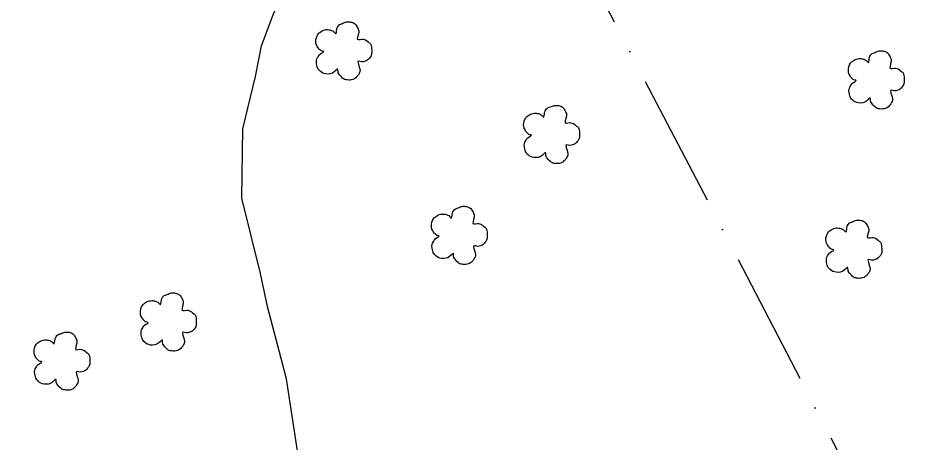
# Model space of a CAD drawing. Extents: x 730929 to 735129, y 7820181 to 7826121.
# Drawn here: x 732773.2 to 733041.7, y 7822764.3 to 7822891.5 of the extents above; entities that cross this region are included whole.
import ezdxf

# ---------------------------------------------------------------- set-up
doc = ezdxf.new("R2010")
doc.units = 0
doc.header["$MEASUREMENT"] = 0
doc.linetypes.add('LIN0', pattern=[0])
doc.linetypes.add('LIN3', pattern=[30, 20, -5, 0, -5])
for name, color, linetype in [('CURSOS_D_AGUA', 4, 'Continuous'), ('REDE_DE_LUZ', 6, 'LIN3'), ('SIMBOLO ARVORE', 118, 'Continuous')]:
    doc.layers.add(name, color=color, linetype=linetype)

msp = doc.modelspace()

# ---------------------------------------------------------------- linework, layer by layer
at = {"layer": 'CURSOS_D_AGUA', "linetype": 'LIN0', "elevation": 716.76, "flags": 128}
msp.add_lwpolyline([(732935.4, 7822567.17), (732934.29, 7822585.05), (732930.91, 7822604.87), (732928.37, 7822616.08), (732922.8, 7822631.97), (732910.6, 7822649.94), (732895.58, 7822667.91), (732880.67, 7822694.86), (732870.12, 7822720.09), (732864.57, 7822734.66), (732857.38, 7822758.75), (732853.51, 7822783.55), (732847.84, 7822805.14), (732845.76, 7822815.02), (732840.21, 7822837.61), (732840.49, 7822858.35), (732844.23, 7822873.95), (732846.11, 7822883.13), (732849.83, 7822893.22), (732857.24, 7822906.96), (732857.28, 7822917.99), (732856.4, 7822929.01), (732849.09, 7822940.06), (732847.29, 7822951.09)], dxfattribs=at)
at = {"layer": 'REDE_DE_LUZ', "ltscale": 2, "flags": 128}
msp.add_lwpolyline([(732040.92, 7824661.81), (732327.89, 7824102.05), (732626.52, 7823878.33), (732623.32, 7823855.55), (732614.34, 7823802.22), (732613.95, 7823800.57), (732613.49, 7823796.25), (732606.8, 7823754.84), (732582.23, 7823606.76), (732807.1, 7823167.8), (733308.86, 7822204.63), (733529.14, 7821779.24)], dxfattribs=at)
at = {"layer": 'SIMBOLO ARVORE', "linetype": 'LIN0', "elevation": 716.76, "flags": 128}
for points in [[(732868.78, 7822876.2), (732868.33, 7822875.81), (732867.82, 7822875.36), (732867.27, 7822874.94), (732866.63, 7822874.77), (732865.99, 7822874.7), (732865.36, 7822874.72), (732864.86, 7822874.83), (732864.4, 7822875.01), (732864, 7822875.25), (732863.63, 7822875.53), (732863.3, 7822875.85), (732863.04, 7822876.2), (732862.86, 7822876.53), (732862.73, 7822876.88), (732862.64, 7822877.29), (732862.55, 7822877.82), (732862.51, 7822878.37), (732862.53, 7822878.89), (732862.66, 7822879.28), (732862.85, 7822879.61), (732863.05, 7822879.9), (732863.21, 7822880.17), (732863.38, 7822880.42), (732863.6, 7822880.65), (732864.02, 7822880.93), (732864.42, 7822881.18), (732864.7, 7822881.4), (732864.58, 7822881.49), (732864.32, 7822881.55), (732864, 7822881.62), (732863.78, 7822881.76), (732863.55, 7822881.94), (732863.31, 7822882.19), (732863.01, 7822882.56), (732862.73, 7822882.99), (732862.5, 7822883.47), (732862.37, 7822883.96), (732862.32, 7822884.47), (732862.35, 7822884.99), (732862.5, 7822885.57), (732862.7, 7822886.11), (732862.94, 7822886.58), (732863.12, 7822886.82), (732863.32, 7822887), (732863.55, 7822887.15), (732863.89, 7822887.39), (732864.27, 7822887.63), (732864.67, 7822887.83), (732865.08, 7822887.93), (732865.47, 7822887.98), (732865.85, 7822887.99), (732866.19, 7822887.97), (732866.5, 7822887.93), (732866.79, 7822887.85), (732867.05, 7822887.77), (732867.29, 7822887.66), (732867.54, 7822887.51), (732867.83, 7822887.19), (732868.11, 7822886.91), (732868.35, 7822886.78), (732868.47, 7822887.16), (732868.55, 7822887.66), (732868.6, 7822888.17), (732868.65, 7822888.4), (732868.71, 7822888.57), (732868.81, 7822888.73), (732868.97, 7822888.99), (732869.17, 7822889.26), (732869.42, 7822889.5), (732869.7, 7822889.64), (732870.01, 7822889.74), (732870.32, 7822889.83), (732870.61, 7822889.98), (732870.91, 7822890.11), (732871.21, 7822890.23), (732871.54, 7822890.29), (732871.87, 7822890.32), (732872.2, 7822890.32), (732872.53, 7822890.3), (732872.85, 7822890.26), (732873.15, 7822890.18), (732873.42, 7822890.08), (732873.68, 7822889.94), (732873.91, 7822889.78), (732874.12, 7822889.61), (732874.31, 7822889.4), (732874.48, 7822889.17), (732874.67, 7822888.87), (732874.83, 7822888.54), (732874.98, 7822888.18), (732875.09, 7822887.87), (732875.16, 7822887.51), (732875.17, 7822887.09), (732874.97, 7822886.4), (732874.79, 7822885.71), (732874.72, 7822885.14), (732875.07, 7822885.04), (732875.56, 7822885.08), (732876.09, 7822885.16), (732876.48, 7822885.12), (732876.85, 7822885.03), (732877.21, 7822884.89), (732877.6, 7822884.64), (732877.96, 7822884.35), (732878.28, 7822884.05), (732878.53, 7822883.91), (732878.72, 7822883.71), (732878.87, 7822883.37), (732878.99, 7822882.53), (732879.05, 7822881.59), (732879.03, 7822880.69), (732878.87, 7822880.18), (732878.64, 7822879.79), (732878.37, 7822879.49), (732878.12, 7822879.18), (732877.83, 7822878.91), (732877.5, 7822878.69), (732877.06, 7822878.52), (732876.59, 7822878.4), (732876.12, 7822878.32), (732875.62, 7822878.46), (732875.2, 7822878.53), (732874.92, 7822878.43), (732875.06, 7822877.68), (732875.31, 7822876.8), (732875.56, 7822875.92), (732875.54, 7822875.48), (732875.44, 7822875.14), (732875.27, 7822874.86), (732875.05, 7822874.5), (732874.81, 7822874.15), (732874.54, 7822873.84), (732874.3, 7822873.58), (732874.03, 7822873.37), (732873.74, 7822873.2), (732873.39, 7822873.07), (732873, 7822872.98), (732872.61, 7822872.92), (732872.22, 7822872.92), (732871.84, 7822872.94), (732871.49, 7822872.99), (732871.2, 7822873.03), (732870.92, 7822873.1), (732870.65, 7822873.23), (732870.32, 7822873.51), (732869.99, 7822873.83), (732869.68, 7822874.18), (732869.42, 7822874.45), (732869.2, 7822874.73), (732869.02, 7822875.04), (732868.97, 7822875.5), (732868.92, 7822875.96), (732868.82, 7822876.33), (732868.82, 7822876.33)], [(733028.15, 7822867.54), (733027.7, 7822867.15), (733027.2, 7822866.7), (733026.65, 7822866.28), (733026.01, 7822866.1), (733025.36, 7822866.03), (733024.74, 7822866.06), (733024.23, 7822866.17), (733023.78, 7822866.35), (733023.38, 7822866.59), (733023.01, 7822866.87), (733022.68, 7822867.19), (733022.41, 7822867.54), (733022.23, 7822867.86), (733022.1, 7822868.22), (733022.02, 7822868.62), (733021.93, 7822869.16), (733021.89, 7822869.7), (733021.91, 7822870.23), (733022.04, 7822870.62), (733022.22, 7822870.95), (733022.43, 7822871.24), (733022.58, 7822871.51), (733022.76, 7822871.75), (733022.98, 7822871.99), (733023.4, 7822872.27), (733023.79, 7822872.52), (733024.08, 7822872.74), (733023.95, 7822872.83), (733023.7, 7822872.89), (733023.38, 7822872.96), (733023.15, 7822873.09), (733022.92, 7822873.28), (733022.69, 7822873.53), (733022.39, 7822873.9), (733022.11, 7822874.33), (733021.88, 7822874.81), (733021.75, 7822875.3), (733021.7, 7822875.81), (733021.73, 7822876.33), (733021.88, 7822876.9), (733022.08, 7822877.45), (733022.31, 7822877.91), (733022.49, 7822878.16), (733022.69, 7822878.34), (733022.93, 7822878.48), (733023.27, 7822878.73), (733023.65, 7822878.97), (733024.05, 7822879.17), (733024.45, 7822879.27), (733024.85, 7822879.32), (733025.23, 7822879.33), (733025.57, 7822879.31), (733025.88, 7822879.26), (733026.17, 7822879.19), (733026.43, 7822879.11), (733026.67, 7822879), (733026.91, 7822878.85), (733027.21, 7822878.52), (733027.49, 7822878.25), (733027.73, 7822878.12), (733027.85, 7822878.49), (733027.92, 7822878.99), (733027.98, 7822879.51), (733028.03, 7822879.74), (733028.09, 7822879.91), (733028.18, 7822880.07), (733028.35, 7822880.33), (733028.55, 7822880.6), (733028.79, 7822880.84), (733029.08, 7822880.97), (733029.38, 7822881.08), (733029.7, 7822881.17), (733029.99, 7822881.31), (733030.28, 7822881.45), (733030.59, 7822881.56), (733030.91, 7822881.62), (733031.25, 7822881.65), (733031.58, 7822881.66), (733031.91, 7822881.64), (733032.22, 7822881.59), (733032.52, 7822881.52), (733032.8, 7822881.41), (733033.05, 7822881.28), (733033.29, 7822881.12), (733033.49, 7822880.94), (733033.68, 7822880.74), (733033.86, 7822880.5), (733034.04, 7822880.2), (733034.21, 7822879.87), (733034.35, 7822879.52), (733034.47, 7822879.2), (733034.54, 7822878.85), (733034.55, 7822878.43), (733034.35, 7822877.73), (733034.17, 7822877.05), (733034.1, 7822876.48), (733034.45, 7822876.38), (733034.93, 7822876.41), (733035.46, 7822876.5), (733035.86, 7822876.46), (733036.23, 7822876.37), (733036.59, 7822876.23), (733036.97, 7822875.97), (733037.33, 7822875.68), (733037.66, 7822875.39), (733037.9, 7822875.25), (733038.1, 7822875.05), (733038.25, 7822874.71), (733038.37, 7822873.87), (733038.42, 7822872.93), (733038.41, 7822872.03), (733038.25, 7822871.52), (733038.02, 7822871.13), (733037.75, 7822870.83), (733037.49, 7822870.52), (733037.21, 7822870.25), (733036.87, 7822870.03), (733036.44, 7822869.86), (733035.97, 7822869.73), (733035.5, 7822869.66), (733035, 7822869.8), (733034.57, 7822869.87), (733034.29, 7822869.77), (733034.44, 7822869.02), (733034.69, 7822868.14), (733034.94, 7822867.26), (733034.92, 7822866.82), (733034.81, 7822866.48), (733034.64, 7822866.19), (733034.43, 7822865.83), (733034.18, 7822865.49), (733033.92, 7822865.18), (733033.67, 7822864.92), (733033.41, 7822864.71), (733033.12, 7822864.54), (733032.76, 7822864.41), (733032.38, 7822864.32), (733031.99, 7822864.26), (733031.6, 7822864.25), (733031.22, 7822864.28), (733030.86, 7822864.33), (733030.57, 7822864.36), (733030.3, 7822864.44), (733030.02, 7822864.57), (733029.69, 7822864.85), (733029.37, 7822865.17), (733029.06, 7822865.52), (733028.8, 7822865.79), (733028.58, 7822866.06), (733028.4, 7822866.37), (733028.34, 7822866.84), (733028.29, 7822867.3), (733028.2, 7822867.67), (733028.2, 7822867.67)], [(732930.98, 7822851.22), (732930.53, 7822850.82), (732930.03, 7822850.37), (732929.48, 7822849.95), (732928.84, 7822849.78), (732928.19, 7822849.71), (732927.57, 7822849.73), (732927.06, 7822849.84), (732926.61, 7822850.02), (732926.21, 7822850.26), (732925.83, 7822850.55), (732925.51, 7822850.87), (732925.24, 7822851.21), (732925.06, 7822851.54), (732924.93, 7822851.9), (732924.84, 7822852.3), (732924.76, 7822852.83), (732924.72, 7822853.38), (732924.73, 7822853.9), (732924.87, 7822854.29), (732925.05, 7822854.62), (732925.25, 7822854.92), (732925.41, 7822855.18), (732925.58, 7822855.43), (732925.8, 7822855.67), (732926.22, 7822855.94), (732926.62, 7822856.2), (732926.9, 7822856.41), (732926.78, 7822856.5), (732926.52, 7822856.56), (732926.2, 7822856.63), (732925.98, 7822856.77), (732925.75, 7822856.95), (732925.51, 7822857.2), (732925.22, 7822857.57), (732924.94, 7822858.01), (732924.7, 7822858.48), (732924.58, 7822858.97), (732924.53, 7822859.48), (732924.55, 7822860), (732924.7, 7822860.58), (732924.91, 7822861.12), (732925.14, 7822861.59), (732925.32, 7822861.84), (732925.52, 7822862.01), (732925.76, 7822862.16), (732926.1, 7822862.41), (732926.47, 7822862.64), (732926.88, 7822862.84), (732927.28, 7822862.94), (732927.67, 7822862.99), (732928.05, 7822863), (732928.39, 7822862.98), (732928.71, 7822862.94), (732929, 7822862.87), (732929.25, 7822862.78), (732929.5, 7822862.67), (732929.74, 7822862.52), (732930.04, 7822862.2), (732930.32, 7822861.93), (732930.56, 7822861.79), (732930.67, 7822862.17), (732930.75, 7822862.67), (732930.8, 7822863.19), (732930.85, 7822863.41), (732930.92, 7822863.58), (732931.01, 7822863.74), (732931.17, 7822864.01), (732931.38, 7822864.27), (732931.62, 7822864.51), (732931.9, 7822864.65), (732932.21, 7822864.75), (732932.53, 7822864.85), (732932.82, 7822864.99), (732933.11, 7822865.12), (732933.41, 7822865.24), (732933.74, 7822865.3), (732934.07, 7822865.33), (732934.41, 7822865.33), (732934.73, 7822865.31), (732935.05, 7822865.27), (732935.35, 7822865.2), (732935.62, 7822865.09), (732935.88, 7822864.95), (732936.11, 7822864.79), (732936.32, 7822864.62), (732936.51, 7822864.42), (732936.68, 7822864.18), (732936.87, 7822863.88), (732937.04, 7822863.55), (732937.18, 7822863.19), (732937.3, 7822862.88), (732937.37, 7822862.52), (732937.38, 7822862.1), (732937.17, 7822861.41), (732936.99, 7822860.72), (732936.92, 7822860.15), (732937.28, 7822860.05), (732937.76, 7822860.09), (732938.29, 7822860.17), (732938.68, 7822860.13), (732939.06, 7822860.04), (732939.42, 7822859.9), (732939.8, 7822859.65), (732940.16, 7822859.36), (732940.48, 7822859.06), (732940.73, 7822858.92), (732940.92, 7822858.73), (732941.07, 7822858.39), (732941.19, 7822857.54), (732941.25, 7822856.61), (732941.23, 7822855.7), (732941.07, 7822855.19), (732940.85, 7822854.81), (732940.57, 7822854.5), (732940.32, 7822854.19), (732940.03, 7822853.92), (732939.7, 7822853.7), (732939.26, 7822853.53), (732938.8, 7822853.41), (732938.32, 7822853.34), (732937.82, 7822853.47), (732937.4, 7822853.54), (732937.12, 7822853.44), (732937.27, 7822852.7), (732937.51, 7822851.81), (732937.76, 7822850.94), (732937.74, 7822850.49), (732937.64, 7822850.15), (732937.47, 7822849.87), (732937.26, 7822849.51), (732937.01, 7822849.16), (732936.74, 7822848.85), (732936.5, 7822848.6), (732936.24, 7822848.39), (732935.95, 7822848.22), (732935.59, 7822848.08), (732935.21, 7822847.99), (732934.81, 7822847.94), (732934.42, 7822847.93), (732934.05, 7822847.95), (732933.69, 7822848), (732933.4, 7822848.04), (732933.12, 7822848.11), (732932.85, 7822848.24), (732932.52, 7822848.52), (732932.19, 7822848.85), (732931.88, 7822849.19), (732931.62, 7822849.46), (732931.4, 7822849.74), (732931.23, 7822850.05), (732931.17, 7822850.52), (732931.12, 7822850.97), (732931.02, 7822851.34), (732931.02, 7822851.34)], [(732903.35, 7822821.04), (732902.9, 7822820.65), (732902.4, 7822820.2), (732901.85, 7822819.78), (732901.21, 7822819.61), (732900.56, 7822819.54), (732899.94, 7822819.56), (732899.43, 7822819.67), (732898.98, 7822819.85), (732898.58, 7822820.09), (732898.21, 7822820.37), (732897.88, 7822820.69), (732897.61, 7822821.04), (732897.43, 7822821.37), (732897.3, 7822821.72), (732897.22, 7822822.13), (732897.13, 7822822.66), (732897.09, 7822823.21), (732897.11, 7822823.73), (732897.24, 7822824.12), (732897.42, 7822824.45), (732897.63, 7822824.74), (732897.78, 7822825.01), (732897.96, 7822825.26), (732898.18, 7822825.49), (732898.6, 7822825.77), (732898.99, 7822826.02), (732899.28, 7822826.24), (732899.15, 7822826.33), (732898.9, 7822826.39), (732898.58, 7822826.46), (732898.35, 7822826.6), (732898.12, 7822826.78), (732897.89, 7822827.03), (732897.59, 7822827.4), (732897.31, 7822827.83), (732897.08, 7822828.31), (732896.95, 7822828.8), (732896.9, 7822829.31), (732896.93, 7822829.83), (732897.08, 7822830.41), (732897.28, 7822830.95), (732897.52, 7822831.42), (732897.69, 7822831.66), (732897.89, 7822831.84), (732898.13, 7822831.99), (732898.47, 7822832.23), (732898.85, 7822832.47), (732899.25, 7822832.67), (732899.65, 7822832.77), (732900.05, 7822832.82), (732900.43, 7822832.83), (732900.77, 7822832.81), (732901.08, 7822832.77), (732901.37, 7822832.69), (732901.63, 7822832.61), (732901.87, 7822832.5), (732902.11, 7822832.35), (732902.41, 7822832.03), (732902.69, 7822831.75), (732902.93, 7822831.62), (732903.05, 7822832), (732903.12, 7822832.5), (732903.18, 7822833.01), (732903.23, 7822833.24), (732903.29, 7822833.41), (732903.38, 7822833.57), (732903.55, 7822833.84), (732903.75, 7822834.1), (732903.99, 7822834.34), (732904.28, 7822834.48), (732904.58, 7822834.58), (732904.9, 7822834.67), (732905.19, 7822834.82), (732905.48, 7822834.95), (732905.79, 7822835.07), (732906.11, 7822835.13), (732906.45, 7822835.16), (732906.78, 7822835.16), (732907.11, 7822835.14), (732907.42, 7822835.1), (732907.72, 7822835.02), (732908, 7822834.92), (732908.25, 7822834.78), (732908.49, 7822834.62), (732908.69, 7822834.45), (732908.88, 7822834.24), (732909.06, 7822834.01), (732909.24, 7822833.71), (732909.41, 7822833.38), (732909.55, 7822833.02), (732909.67, 7822832.71), (732909.74, 7822832.35), (732909.75, 7822831.93), (732909.55, 7822831.24), (732909.37, 7822830.55), (732909.3, 7822829.98), (732909.65, 7822829.88), (732910.13, 7822829.92), (732910.66, 7822830), (732911.06, 7822829.96), (732911.43, 7822829.87), (732911.79, 7822829.73), (732912.17, 7822829.48), (732912.53, 7822829.19), (732912.86, 7822828.89), (732913.1, 7822828.75), (732913.3, 7822828.55), (732913.45, 7822828.21), (732913.57, 7822827.37), (732913.62, 7822826.43), (732913.61, 7822825.53), (732913.45, 7822825.02), (732913.22, 7822824.63), (732912.95, 7822824.33), (732912.69, 7822824.02), (732912.41, 7822823.75), (732912.07, 7822823.53), (732911.64, 7822823.36), (732911.17, 7822823.24), (732910.7, 7822823.16), (732910.2, 7822823.3), (732909.77, 7822823.37), (732909.49, 7822823.27), (732909.64, 7822822.53), (732909.89, 7822821.64), (732910.14, 7822820.77), (732910.12, 7822820.32), (732910.01, 7822819.98), (732909.84, 7822819.7), (732909.63, 7822819.34), (732909.39, 7822818.99), (732909.12, 7822818.68), (732908.87, 7822818.43), (732908.61, 7822818.21), (732908.32, 7822818.04), (732907.96, 7822817.91), (732907.58, 7822817.82), (732907.19, 7822817.77), (732906.8, 7822817.76), (732906.42, 7822817.78), (732906.07, 7822817.83), (732905.77, 7822817.87), (732905.5, 7822817.94), (732905.22, 7822818.07), (732904.89, 7822818.35), (732904.57, 7822818.67), (732904.26, 7822819.02), (732904, 7822819.29), (732903.78, 7822819.57), (732903.6, 7822819.88), (732903.54, 7822820.34), (732903.49, 7822820.8), (732903.4, 7822821.17), (732903.4, 7822821.17)], [(733021.42, 7822816.89), (733020.97, 7822816.49), (733020.47, 7822816.05), (733019.92, 7822815.63), (733019.28, 7822815.45), (733018.64, 7822815.38), (733018.01, 7822815.41), (733017.51, 7822815.52), (733017.05, 7822815.7), (733016.65, 7822815.94), (733016.28, 7822816.22), (733015.95, 7822816.54), (733015.69, 7822816.88), (733015.5, 7822817.21), (733015.37, 7822817.57), (733015.29, 7822817.97), (733015.2, 7822818.5), (733015.16, 7822819.05), (733015.18, 7822819.58), (733015.31, 7822819.96), (733015.49, 7822820.3), (733015.7, 7822820.59), (733015.85, 7822820.85), (733016.03, 7822821.1), (733016.25, 7822821.34), (733016.67, 7822821.61), (733017.07, 7822821.87), (733017.35, 7822822.08), (733017.23, 7822822.17), (733016.97, 7822822.24), (733016.65, 7822822.31), (733016.42, 7822822.44), (733016.2, 7822822.63), (733015.96, 7822822.88), (733015.66, 7822823.25), (733015.38, 7822823.68), (733015.15, 7822824.15), (733015.02, 7822824.64), (733014.97, 7822825.15), (733015, 7822825.68), (733015.15, 7822826.25), (733015.35, 7822826.79), (733015.59, 7822827.26), (733015.77, 7822827.51), (733015.96, 7822827.68), (733016.2, 7822827.83), (733016.54, 7822828.08), (733016.92, 7822828.31), (733017.32, 7822828.52), (733017.72, 7822828.62), (733018.12, 7822828.67), (733018.5, 7822828.67), (733018.84, 7822828.66), (733019.15, 7822828.61), (733019.44, 7822828.54), (733019.7, 7822828.46), (733019.94, 7822828.34), (733020.19, 7822828.2), (733020.48, 7822827.87), (733020.76, 7822827.6), (733021, 7822827.47), (733021.12, 7822827.84), (733021.2, 7822828.34), (733021.25, 7822828.86), (733021.3, 7822829.08), (733021.36, 7822829.26), (733021.46, 7822829.41), (733021.62, 7822829.68), (733021.82, 7822829.95), (733022.06, 7822830.19), (733022.35, 7822830.32), (733022.66, 7822830.43), (733022.97, 7822830.52), (733023.26, 7822830.66), (733023.56, 7822830.8), (733023.86, 7822830.91), (733024.19, 7822830.97), (733024.52, 7822831), (733024.85, 7822831), (733025.18, 7822830.99), (733025.49, 7822830.94), (733025.8, 7822830.87), (733026.07, 7822830.76), (733026.33, 7822830.63), (733026.56, 7822830.46), (733026.77, 7822830.29), (733026.95, 7822830.09), (733027.13, 7822829.85), (733027.31, 7822829.55), (733027.48, 7822829.22), (733027.63, 7822828.87), (733027.74, 7822828.55), (733027.81, 7822828.2), (733027.82, 7822827.77), (733027.62, 7822827.08), (733027.44, 7822826.4), (733027.37, 7822825.83), (733027.72, 7822825.73), (733028.2, 7822825.76), (733028.73, 7822825.85), (733029.13, 7822825.8), (733029.5, 7822825.72), (733029.86, 7822825.58), (733030.25, 7822825.32), (733030.6, 7822825.03), (733030.93, 7822824.73), (733031.17, 7822824.6), (733031.37, 7822824.4), (733031.52, 7822824.06), (733031.64, 7822823.21), (733031.7, 7822822.28), (733031.68, 7822821.38), (733031.52, 7822820.86), (733031.29, 7822820.48), (733031.02, 7822820.18), (733030.77, 7822819.86), (733030.48, 7822819.6), (733030.15, 7822819.38), (733029.71, 7822819.2), (733029.24, 7822819.08), (733028.77, 7822819.01), (733028.27, 7822819.14), (733027.84, 7822819.22), (733027.57, 7822819.11), (733027.71, 7822818.37), (733027.96, 7822817.48), (733028.21, 7822816.61), (733028.19, 7822816.16), (733028.09, 7822815.82), (733027.91, 7822815.54), (733027.7, 7822815.18), (733027.46, 7822814.84), (733027.19, 7822814.52), (733026.95, 7822814.27), (733026.68, 7822814.06), (733026.39, 7822813.89), (733026.04, 7822813.76), (733025.65, 7822813.66), (733025.26, 7822813.61), (733024.87, 7822813.6), (733024.49, 7822813.63), (733024.14, 7822813.68), (733023.84, 7822813.71), (733023.57, 7822813.78), (733023.29, 7822813.92), (733022.96, 7822814.19), (733022.64, 7822814.52), (733022.33, 7822814.86), (733022.07, 7822815.13), (733021.85, 7822815.41), (733021.67, 7822815.72), (733021.62, 7822816.19), (733021.56, 7822816.64), (733021.47, 7822817.02), (733021.47, 7822817.02)], [(732816.27, 7822795.14), (732815.82, 7822794.75), (732815.32, 7822794.3), (732814.77, 7822793.88), (732814.13, 7822793.71), (732813.49, 7822793.64), (732812.86, 7822793.66), (732812.36, 7822793.77), (732811.9, 7822793.95), (732811.5, 7822794.19), (732811.13, 7822794.47), (732810.8, 7822794.79), (732810.54, 7822795.14), (732810.35, 7822795.47), (732810.22, 7822795.82), (732810.14, 7822796.22), (732810.05, 7822796.76), (732810.01, 7822797.31), (732810.03, 7822797.83), (732810.16, 7822798.22), (732810.34, 7822798.55), (732810.55, 7822798.84), (732810.7, 7822799.11), (732810.88, 7822799.36), (732811.1, 7822799.59), (732811.52, 7822799.87), (732811.92, 7822800.12), (732812.2, 7822800.34), (732812.08, 7822800.43), (732811.82, 7822800.49), (732811.5, 7822800.56), (732811.27, 7822800.69), (732811.05, 7822800.88), (732810.81, 7822801.13), (732810.51, 7822801.5), (732810.23, 7822801.93), (732810, 7822802.41), (732809.87, 7822802.9), (732809.82, 7822803.41), (732809.85, 7822803.93), (732810, 7822804.51), (732810.2, 7822805.05), (732810.44, 7822805.52), (732810.62, 7822805.76), (732810.81, 7822805.94), (732811.05, 7822806.08), (732811.39, 7822806.33), (732811.77, 7822806.57), (732812.17, 7822806.77), (732812.57, 7822806.87), (732812.97, 7822806.92), (732813.35, 7822806.93), (732813.69, 7822806.91), (732814, 7822806.87), (732814.29, 7822806.79), (732814.55, 7822806.71), (732814.79, 7822806.6), (732815.04, 7822806.45), (732815.33, 7822806.13), (732815.61, 7822805.85), (732815.85, 7822805.72), (732815.97, 7822806.09), (732816.05, 7822806.6), (732816.1, 7822807.11), (732816.15, 7822807.34), (732816.21, 7822807.51), (732816.31, 7822807.67), (732816.47, 7822807.93), (732816.67, 7822808.2), (732816.91, 7822808.44), (732817.2, 7822808.57), (732817.51, 7822808.68), (732817.82, 7822808.77), (732818.11, 7822808.91), (732818.41, 7822809.05), (732818.71, 7822809.17), (732819.04, 7822809.23), (732819.37, 7822809.26), (732819.7, 7822809.26), (732820.03, 7822809.24), (732820.34, 7822809.19), (732820.65, 7822809.12), (732820.92, 7822809.01), (732821.18, 7822808.88), (732821.41, 7822808.72), (732821.62, 7822808.54), (732821.8, 7822808.34), (732821.98, 7822808.1), (732822.16, 7822807.8), (732822.33, 7822807.47), (732822.48, 7822807.12), (732822.59, 7822806.81), (732822.66, 7822806.45), (732822.67, 7822806.03), (732822.47, 7822805.33), (732822.29, 7822804.65), (732822.22, 7822804.08), (732822.57, 7822803.98), (732823.05, 7822804.01), (732823.58, 7822804.1), (732823.98, 7822804.06), (732824.35, 7822803.97), (732824.71, 7822803.83), (732825.1, 7822803.58), (732825.46, 7822803.29), (732825.78, 7822802.99), (732826.02, 7822802.85), (732826.22, 7822802.65), (732826.37, 7822802.31), (732826.49, 7822801.47), (732826.55, 7822800.53), (732826.53, 7822799.63), (732826.37, 7822799.12), (732826.14, 7822798.73), (732825.87, 7822798.43), (732825.62, 7822798.12), (732825.33, 7822797.85), (732825, 7822797.63), (732824.56, 7822797.46), (732824.09, 7822797.33), (732823.62, 7822797.26), (732823.12, 7822797.4), (732822.69, 7822797.47), (732822.42, 7822797.37), (732822.56, 7822796.62), (732822.81, 7822795.74), (732823.06, 7822794.86), (732823.04, 7822794.42), (732822.94, 7822794.08), (732822.76, 7822793.8), (732822.55, 7822793.43), (732822.31, 7822793.09), (732822.04, 7822792.78), (732821.8, 7822792.52), (732821.53, 7822792.31), (732821.24, 7822792.14), (732820.89, 7822792.01), (732820.5, 7822791.92), (732820.11, 7822791.86), (732819.72, 7822791.86), (732819.34, 7822791.88), (732818.99, 7822791.93), (732818.69, 7822791.97), (732818.42, 7822792.04), (732818.14, 7822792.17), (732817.81, 7822792.45), (732817.49, 7822792.77), (732817.18, 7822793.12), (732816.92, 7822793.39), (732816.7, 7822793.67), (732816.52, 7822793.97), (732816.47, 7822794.44), (732816.42, 7822794.9), (732816.32, 7822795.27), (732816.32, 7822795.27)], [(732784.44, 7822783.42), (732783.99, 7822783.03), (732783.49, 7822782.58), (732782.94, 7822782.16), (732782.3, 7822781.99), (732781.65, 7822781.92), (732781.03, 7822781.94), (732780.52, 7822782.05), (732780.07, 7822782.23), (732779.67, 7822782.47), (732779.3, 7822782.75), (732778.97, 7822783.07), (732778.7, 7822783.42), (732778.52, 7822783.75), (732778.39, 7822784.1), (732778.31, 7822784.51), (732778.22, 7822785.04), (732778.18, 7822785.59), (732778.2, 7822786.11), (732778.33, 7822786.5), (732778.51, 7822786.83), (732778.72, 7822787.12), (732778.87, 7822787.39), (732779.05, 7822787.64), (732779.27, 7822787.87), (732779.69, 7822788.15), (732780.08, 7822788.4), (732780.37, 7822788.62), (732780.24, 7822788.71), (732779.99, 7822788.77), (732779.67, 7822788.84), (732779.44, 7822788.98), (732779.21, 7822789.16), (732778.98, 7822789.41), (732778.68, 7822789.78), (732778.4, 7822790.21), (732778.17, 7822790.69), (732778.04, 7822791.18), (732777.99, 7822791.69), (732778.02, 7822792.21), (732778.17, 7822792.79), (732778.37, 7822793.33), (732778.6, 7822793.8), (732778.78, 7822794.04), (732778.98, 7822794.22), (732779.22, 7822794.37), (732779.56, 7822794.61), (732779.94, 7822794.85), (732780.34, 7822795.05), (732780.74, 7822795.15), (732781.14, 7822795.2), (732781.52, 7822795.21), (732781.86, 7822795.19), (732782.17, 7822795.15), (732782.46, 7822795.08), (732782.72, 7822794.99), (732782.96, 7822794.88), (732783.2, 7822794.73), (732783.5, 7822794.41), (732783.78, 7822794.13), (732784.02, 7822794), (732784.14, 7822794.38), (732784.21, 7822794.88), (732784.27, 7822795.39), (732784.32, 7822795.62), (732784.38, 7822795.79), (732784.47, 7822795.95), (732784.64, 7822796.22), (732784.84, 7822796.48), (732785.08, 7822796.72), (732785.37, 7822796.86), (732785.67, 7822796.96), (732785.99, 7822797.05), (732786.28, 7822797.2), (732786.57, 7822797.33), (732786.88, 7822797.45), (732787.2, 7822797.51), (732787.54, 7822797.54), (732787.87, 7822797.54), (732788.2, 7822797.52), (732788.51, 7822797.48), (732788.81, 7822797.4), (732789.09, 7822797.3), (732789.34, 7822797.16), (732789.58, 7822797), (732789.78, 7822796.83), (732789.97, 7822796.62), (732790.15, 7822796.39), (732790.33, 7822796.09), (732790.5, 7822795.76), (732790.64, 7822795.4), (732790.76, 7822795.09), (732790.83, 7822794.73), (732790.84, 7822794.31), (732790.64, 7822793.62), (732790.46, 7822792.93), (732790.39, 7822792.36), (732790.74, 7822792.26), (732791.22, 7822792.3), (732791.75, 7822792.38), (732792.15, 7822792.34), (732792.52, 7822792.25), (732792.88, 7822792.11), (732793.26, 7822791.86), (732793.62, 7822791.57), (732793.95, 7822791.27), (732794.19, 7822791.13), (732794.39, 7822790.93), (732794.54, 7822790.59), (732794.66, 7822789.75), (732794.71, 7822788.81), (732794.7, 7822787.91), (732794.54, 7822787.4), (732794.31, 7822787.01), (732794.04, 7822786.71), (732793.78, 7822786.4), (732793.5, 7822786.13), (732793.16, 7822785.91), (732792.73, 7822785.74), (732792.26, 7822785.62), (732791.79, 7822785.54), (732791.29, 7822785.68), (732790.86, 7822785.75), (732790.58, 7822785.65), (732790.73, 7822784.91), (732790.98, 7822784.02), (732791.23, 7822783.15), (732791.21, 7822782.7), (732791.1, 7822782.36), (732790.93, 7822782.08), (732790.72, 7822781.72), (732790.47, 7822781.37), (732790.21, 7822781.06), (732789.96, 7822780.81), (732789.7, 7822780.59), (732789.41, 7822780.42), (732789.05, 7822780.29), (732788.67, 7822780.2), (732788.28, 7822780.15), (732787.89, 7822780.14), (732787.51, 7822780.16), (732787.15, 7822780.21), (732786.86, 7822780.25), (732786.59, 7822780.32), (732786.31, 7822780.45), (732785.98, 7822780.73), (732785.66, 7822781.06), (732785.35, 7822781.4), (732785.09, 7822781.67), (732784.87, 7822781.95), (732784.69, 7822782.26), (732784.63, 7822782.72), (732784.58, 7822783.18), (732784.49, 7822783.55), (732784.49, 7822783.55)]]:
    msp.add_lwpolyline(points, dxfattribs=at)

doc.saveas('drawing.dxf')
